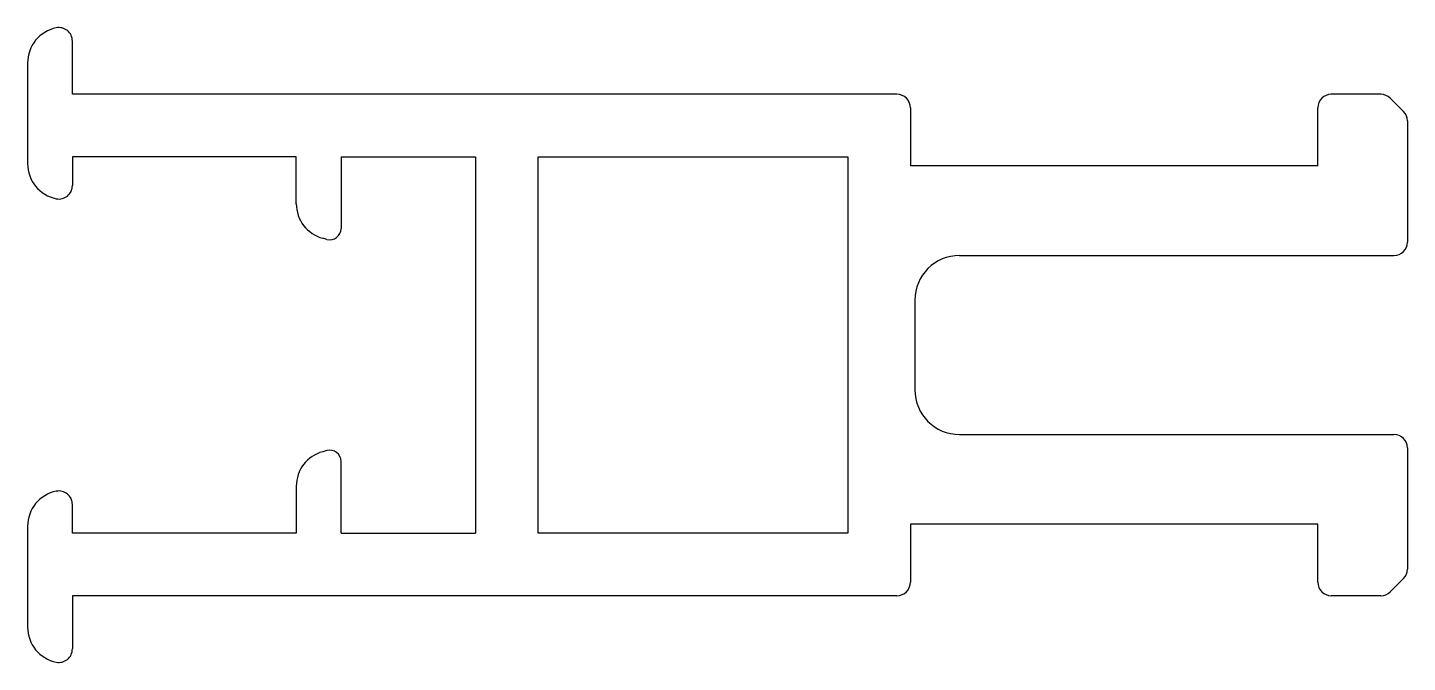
# Model space of a CAD drawing. Extents: x 188.8 to 219.6, y 358.2 to 372.4.
import ezdxf

# ---------------------------------------------------------------- set-up
doc = ezdxf.new("R2010")
doc.units = 0
doc.layers.get('0').update_dxf_attribs({"linetype": 'CONTINUOUS'})

msp = doc.modelspace()

# ---------------------------------------------------------------- linework, layer by layer
for p, q in [((189.75, 370.871), (189.75, 372.061)), ((188.75, 371.571), (188.75, 369.322)), ((208.164, 370.871), (189.75, 370.871)), ((218.97, 370.871), (217.864, 370.871)), ((219.182, 370.783), (219.476, 370.489)), ((208.464, 370.571), (208.464, 369.272)), ((217.564, 369.272), (217.564, 370.571)), ((219.564, 370.277), (219.564, 367.572)), ((189.75, 369.471), (189.75, 368.832)), ((194.75, 369.471), (189.75, 369.471)), ((194.75, 368.428), (194.75, 369.471)), ((195.75, 369.471), (195.75, 367.872)), ((195.75, 369.471), (198.75, 369.471)), ((198.75, 369.471), (198.75, 361.072)), ((200.15, 361.072), (200.15, 369.471)), ((200.15, 369.471), (207.064, 369.471)), ((207.064, 369.471), (207.064, 361.072)), ((217.564, 369.272), (208.464, 369.272)), ((195.436, 367.63), (195.343, 367.655)), ((209.564, 367.272), (219.264, 367.272)), ((208.564, 366.272), (208.564, 364.272)), ((209.564, 363.272), (219.264, 363.272)), ((195.436, 362.913), (195.343, 362.888)), ((195.75, 361.072), (195.75, 362.672)), ((219.564, 362.972), (219.564, 360.266)), ((194.75, 362.116), (194.75, 361.072)), ((189.75, 361.072), (189.75, 361.711)), ((188.75, 361.222), (188.75, 358.972)), ((208.464, 361.272), (208.464, 359.972)), ((217.564, 361.272), (208.464, 361.272)), ((217.564, 359.972), (217.564, 361.272)), ((194.75, 361.072), (189.75, 361.072)), ((195.75, 361.072), (198.75, 361.072)), ((207.064, 361.072), (200.15, 361.072)), ((219.182, 359.76), (219.476, 360.054)), ((189.75, 359.672), (189.75, 358.482)), ((208.164, 359.672), (189.75, 359.672)), ((218.97, 359.672), (217.864, 359.672))]:
    msp.add_line(p, q)
for centre, radius, start, end in [((189.55, 371.571), 0.8, 101.537, 180), ((189.45, 372.061), 0.3, 0, 101.537), ((208.164, 370.571), 0.3, 360, 90), ((217.864, 370.571), 0.3, 90, 180), ((218.97, 370.571), 0.3, 45, 90), ((219.264, 370.277), 0.3, 0, 45), ((189.55, 369.322), 0.8, 180, 258.463), ((189.45, 368.832), 0.3, 258.463, 0), ((195.55, 368.428), 0.8, 180, 255), ((195.5, 367.872), 0.25, 255, 0), ((219.264, 367.572), 0.3, 270, 0), ((209.564, 366.272), 1, 90, 180), ((209.564, 364.272), 1, 180, 270), ((219.264, 362.972), 0.3, 0, 90), ((195.55, 362.116), 0.8, 105, 180), ((195.5, 362.672), 0.25, 0, 105), ((189.55, 361.222), 0.8, 101.5369, 180), ((189.45, 361.711), 0.3, 0, 101.5369), ((219.264, 360.266), 0.3, 315, 0), ((208.164, 359.972), 0.3, 270, 0), ((217.864, 359.972), 0.3, 180, 270), ((218.97, 359.972), 0.3, 270, 315), ((189.55, 358.972), 0.8, 180, 258.463), ((189.45, 358.482), 0.3, 258.463, 0)]:
    msp.add_arc(centre, radius, start, end)

doc.saveas('drawing.dxf')
